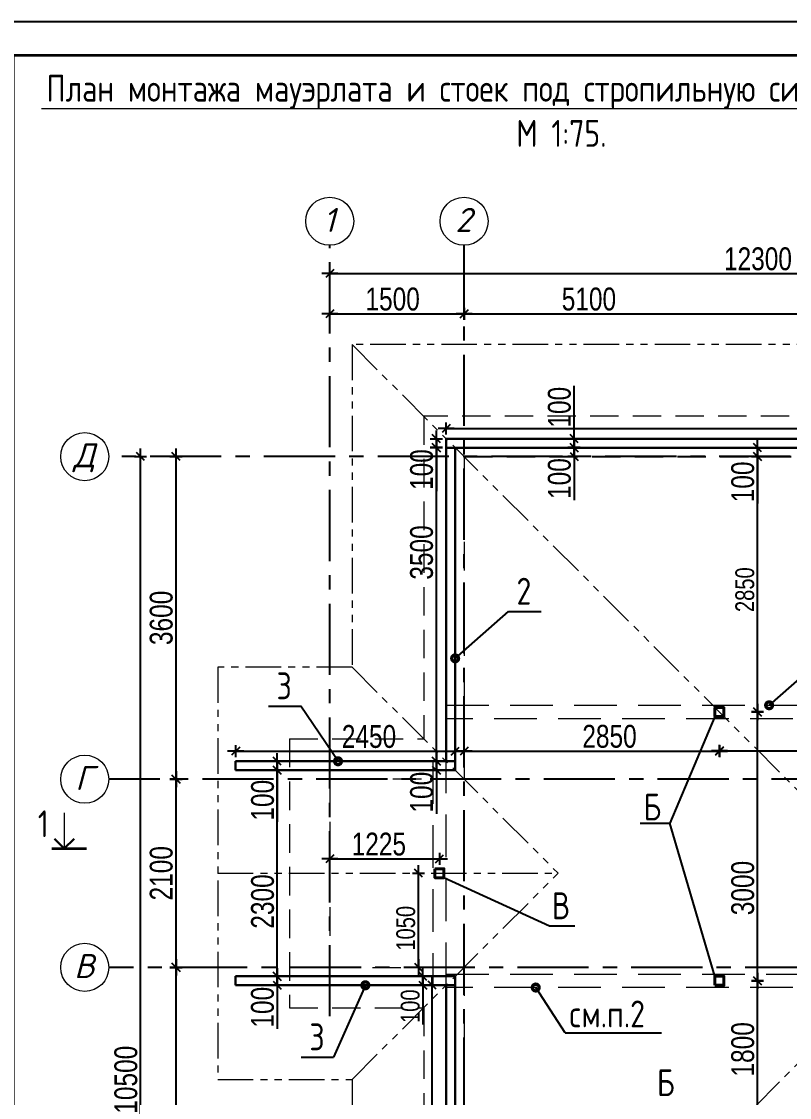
# Model space of a CAD drawing. Extents: x -12289450 to -10763036, y -7834513 to -6150123.
# Drawn here: x -11034430 to -11025857, y -7684269 to -7672261 of the extents above; entities that cross this region are included whole.
import ezdxf

# ---------------------------------------------------------------- set-up
doc = ezdxf.new("R2010")
doc.units = 0
doc.header["$LTSCALE"] = 25
doc.header["$PDMODE"] = 35
for name, pattern in [('CENTER', [50.8, 31.75, -6.35, 6.35, -6.35]), ('HIDDEN', [9.525, 6.35, -3.175]), ('HIDDEN2', [4.7625, 3.175, -1.5875]), ('PHANTOM2', [31.75, 15.875, -3.175, 3.175, -3.175, 3.175, -3.175])]:
    doc.linetypes.add(name, pattern=pattern)
doc.layers.get('DefPoints').update_dxf_attribs({"color": 10, "lineweight": 30})
for name, color, linetype in [('001-ПЕРЕГОРОДКИ', 5, 'Continuous'), ('005-РАЗМЕРЫ', 252, 'Continuous'), ('008-ШТРИХОВКА', 252, 'Continuous'), ('014-ОСИ', 251, 'CENTER'), ('Annotation - Text', 7, 'Continuous'), ('ArchiCAD', 7, 'Continuous'), ('EEE', 7, 'Continuous'), ('Крыши', 7, 'Continuous'), ('Новое', 51, 'Continuous'), ('Примечания', 7, 'Continuous')]:
    doc.layers.add(name, color=color, linetype=linetype)
doc.layers.add('СТЕНЫ', color=5, linetype='Continuous', lineweight=40)
doc.layers.add('тонкий', color=114, linetype='Continuous', lineweight=20)
doc.styles.add('gismo', font='isocpeui.ttf')
doc.styles.add('GOST 2.304', font='cs_gost2304.shx')
doc.styles.get("Standard").update_dxf_attribs({"font": 'arial.ttf'})
doc.styles.add('TXT0', font='txt', dxfattribs={"width": 0.8})
doc.dimstyles.new('Копия(5) РАЗМЕРЫ', dxfattribs={"dimscale": 30, "dimtxt": 7, "dimasz": 0.15, "dimexe": 0, "dimexo": 0, "dimgap": 1.2, "dimtad": 1, "dimdec": 0, "dimzin": 0, "dimdsep": 46, "dimtxsty": 'TXT0', "dimblk1": 'A8MITTA', "dimblk2": 'A8MITTA', "dimsah": 1, "dimcen": 2, "dimse1": 1, "dimse2": 1, "dimadec": 0, "dimazin": 0, "dimtp": 6, "dimtm": 6, "dimtfac": 1, "dimtdec": 0, "dimtofl": 0, "dimtmove": 0, "dimatfit": 3, "dimldrblk": 'A8MITTA', "dimfxl": 0, "dimtolj": 1, "dimtzin": 0, "dimarcsym": 0})
doc.dimstyles.new('РАЗМЕРЫ', dxfattribs={"dimscale": 30, "dimtxt": 8.5, "dimasz": 0.15, "dimexe": 0, "dimexo": 0, "dimgap": 1.2, "dimtad": 1, "dimdec": 0, "dimzin": 0, "dimdsep": 46, "dimtxsty": 'TXT0', "dimblk1": 'A8MITTA', "dimblk2": 'A8MITTA', "dimsah": 1, "dimcen": 2, "dimse1": 1, "dimse2": 1, "dimadec": 0, "dimazin": 0, "dimtp": 6, "dimtm": 6, "dimtfac": 1, "dimtdec": 0, "dimtofl": 0, "dimtmove": 0, "dimatfit": 3, "dimldrblk": 'A8MITTA', "dimfxl": 0, "dimtolj": 1, "dimtzin": 0, "dimarcsym": 0})

# ---------------------------------------------------------------- blocks, each defined once
blk = doc.blocks.new('A8MITTA', base_point=(3180, 3140))
for p, q in [((3170, 3130), (3190, 3150)), ((3180, 3155), (3180, 3125)), ((3160, 3140), (3200, 3140))]:
    blk.add_line(p, q)
blk = doc.blocks.new('*D688')
at = {"layer": '005-РАЗМЕРЫ', "color": 0, "lineweight": -2, "ltscale": 1.2, "transparency": 16777216}
blk.add_line((-11029485, -7675524), (-11024394, -7675524), dxfattribs=at)
at = {"layer": 'DefPoints', "color": 0, "ltscale": 1.2, "transparency": 16777216}
for p in [(-11024389, -7675524), (-11029489, -7675693), (-11024389, -7675693)]:
    blk.add_point(p, dxfattribs=at)
at = {"layer": '005-РАЗМЕРЫ', "color": 0, "lineweight": -2, "ltscale": 1.2, "transparency": 16777216, "xscale": 4.5, "yscale": 4.5, "zscale": 4.5, "rotation": 180}
blk.add_blockref('A8MITTA', (-11029489, -7675524), dxfattribs=at)
at = {"layer": '005-РАЗМЕРЫ', "color": 0, "lineweight": -2, "ltscale": 1.2, "transparency": 16777216, "xscale": 4.5, "yscale": 4.5, "zscale": 4.5}
blk.add_blockref('A8MITTA', (-11024389, -7675524), dxfattribs=at)
at = {"layer": '005-РАЗМЕРЫ', "color": 0, "ltscale": 1.2, "transparency": 16777216, "insert": (-11028096, -7675360), "char_height": 255, "attachment_point": 5, "style": 'TXT0'}
blk.add_mtext('\\A1;5100', dxfattribs=at)
blk = doc.blocks.new('*D689')
at = {"layer": '005-РАЗМЕРЫ', "color": 0, "lineweight": -2, "ltscale": 1.2, "transparency": 16777216}
blk.add_line((-11030985, -7675074), (-11018694, -7675074), dxfattribs=at)
at = {"layer": 'DefPoints', "color": 0, "ltscale": 1.2, "transparency": 16777216}
for p in [(-11018689, -7675074), (-11030989, -7676020), (-11018689, -7676238)]:
    blk.add_point(p, dxfattribs=at)
at = {"layer": '005-РАЗМЕРЫ', "color": 0, "lineweight": -2, "ltscale": 1.2, "transparency": 16777216, "xscale": 4.5, "yscale": 4.5, "zscale": 4.5, "rotation": 180}
blk.add_blockref('A8MITTA', (-11030989, -7675074), dxfattribs=at)
at = {"layer": '005-РАЗМЕРЫ', "color": 0, "lineweight": -2, "ltscale": 1.2, "transparency": 16777216, "xscale": 4.5, "yscale": 4.5, "zscale": 4.5}
blk.add_blockref('A8MITTA', (-11018689, -7675074), dxfattribs=at)
at = {"layer": '005-РАЗМЕРЫ', "color": 0, "ltscale": 1.2, "transparency": 16777216, "insert": (-11026209, -7674911), "char_height": 255, "attachment_point": 5, "style": 'TXT0'}
blk.add_mtext('\\A1;12300', dxfattribs=at)
blk = doc.blocks.new('*D690')
at = {"layer": '005-РАЗМЕРЫ', "color": 0, "lineweight": -2, "ltscale": 1.2, "transparency": 16777216}
blk.add_line((-11030985, -7675524), (-11029494, -7675524), dxfattribs=at)
at = {"layer": 'DefPoints', "color": 0, "ltscale": 1.2, "transparency": 16777216}
for p in [(-11029489, -7675524), (-11030989, -7675693), (-11029489, -7675693)]:
    blk.add_point(p, dxfattribs=at)
at = {"layer": '005-РАЗМЕРЫ', "color": 0, "lineweight": -2, "ltscale": 1.2, "transparency": 16777216, "xscale": 4.5, "yscale": 4.5, "zscale": 4.5, "rotation": 180}
blk.add_blockref('A8MITTA', (-11030989, -7675524), dxfattribs=at)
at = {"layer": '005-РАЗМЕРЫ', "color": 0, "lineweight": -2, "ltscale": 1.2, "transparency": 16777216, "xscale": 4.5, "yscale": 4.5, "zscale": 4.5}
blk.add_blockref('A8MITTA', (-11029489, -7675524), dxfattribs=at)
at = {"layer": '005-РАЗМЕРЫ', "color": 0, "ltscale": 1.2, "transparency": 16777216, "insert": (-11030287, -7675360), "char_height": 255, "attachment_point": 5, "style": 'TXT0'}
blk.add_mtext('\\A1;1500', dxfattribs=at)
blk = doc.blocks.new('*D693')
at = {"layer": '005-РАЗМЕРЫ', "color": 0, "lineweight": -2, "ltscale": 1.2, "transparency": 16777216}
blk.add_line((-11032705, -7687613), (-11032705, -7682822), dxfattribs=at)
at = {"layer": 'DefPoints', "color": 0, "ltscale": 1.2, "transparency": 16777216}
for p in [(-11032705, -7682817), (-11032638, -7682817), (-11032654, -7687617)]:
    blk.add_point(p, dxfattribs=at)
at = {"layer": '005-РАЗМЕРЫ', "color": 0, "lineweight": -2, "ltscale": 1.2, "transparency": 16777216, "xscale": 4.5, "yscale": 4.5, "zscale": 4.5}
for p, rotation in [((-11032705, -7682817), 90), ((-11032705, -7687617), 270)]:
    blk.add_blockref('A8MITTA', p, dxfattribs=dict(at, rotation=rotation))
at = {"layer": '005-РАЗМЕРЫ', "color": 0, "ltscale": 1.2, "transparency": 16777216, "insert": (-11032869, -7685528), "char_height": 255, "attachment_point": 5, "rotation": 90, "style": 'TXT0'}
blk.add_mtext('\\A1;4800', dxfattribs=at)
blk = doc.blocks.new('*D694')
at = {"layer": '005-РАЗМЕРЫ', "color": 0, "lineweight": -2, "ltscale": 1.2, "transparency": 16777216}
blk.add_line((-11033101, -7687613), (-11033101, -7677122), dxfattribs=at)
at = {"layer": 'DefPoints', "color": 0, "ltscale": 1.2, "transparency": 16777216}
for p in [(-11033101, -7677117), (-11032975, -7677117), (-11033027, -7687617)]:
    blk.add_point(p, dxfattribs=at)
at = {"layer": '005-РАЗМЕРЫ', "color": 0, "lineweight": -2, "ltscale": 1.2, "transparency": 16777216, "xscale": 4.5, "yscale": 4.5, "zscale": 4.5}
for p, rotation in [((-11033101, -7677117), 90), ((-11033101, -7687617), 270)]:
    blk.add_blockref('A8MITTA', p, dxfattribs=dict(at, rotation=rotation))
at = {"layer": '005-РАЗМЕРЫ', "color": 0, "ltscale": 1.2, "transparency": 16777216, "insert": (-11033264, -7684071), "char_height": 255, "attachment_point": 5, "rotation": 90, "style": 'TXT0'}
blk.add_mtext('\\A1;10500', dxfattribs=at)
blk = doc.blocks.new('*D695')
at = {"layer": '005-РАЗМЕРЫ', "color": 0, "lineweight": -2, "ltscale": 1.2, "transparency": 16777216}
blk.add_line((-11032705, -7682813), (-11032705, -7680722), dxfattribs=at)
at = {"layer": 'DefPoints', "color": 0, "ltscale": 1.2, "transparency": 16777216}
for p in [(-11032705, -7680717), (-11032554, -7680717), (-11032892, -7682817)]:
    blk.add_point(p, dxfattribs=at)
at = {"layer": '005-РАЗМЕРЫ', "color": 0, "lineweight": -2, "ltscale": 1.2, "transparency": 16777216, "xscale": 4.5, "yscale": 4.5, "zscale": 4.5}
for p, rotation in [((-11032705, -7680717), 90), ((-11032705, -7682817), 270)]:
    blk.add_blockref('A8MITTA', p, dxfattribs=dict(at, rotation=rotation))
at = {"layer": '005-РАЗМЕРЫ', "color": 0, "ltscale": 1.2, "transparency": 16777216, "insert": (-11032869, -7681767), "char_height": 255, "attachment_point": 5, "rotation": 90, "style": 'TXT0'}
blk.add_mtext('\\A1;2100', dxfattribs=at)
blk = doc.blocks.new('*D696')
at = {"layer": '005-РАЗМЕРЫ', "color": 0, "lineweight": -2, "ltscale": 1.2, "transparency": 16777216}
blk.add_line((-11032705, -7680713), (-11032705, -7677122), dxfattribs=at)
at = {"layer": 'DefPoints', "color": 0, "ltscale": 1.2, "transparency": 16777216}
for p in [(-11032705, -7677117), (-11032505, -7677117), (-11032554, -7680717)]:
    blk.add_point(p, dxfattribs=at)
at = {"layer": '005-РАЗМЕРЫ', "color": 0, "lineweight": -2, "ltscale": 1.2, "transparency": 16777216, "xscale": 4.5, "yscale": 4.5, "zscale": 4.5}
for p, rotation in [((-11032705, -7677117), 90), ((-11032705, -7680717), 270)]:
    blk.add_blockref('A8MITTA', p, dxfattribs=dict(at, rotation=rotation))
at = {"layer": '005-РАЗМЕРЫ', "color": 0, "ltscale": 1.2, "transparency": 16777216, "insert": (-11032869, -7678917), "char_height": 255, "attachment_point": 5, "rotation": 90, "style": 'TXT0'}
blk.add_mtext('\\A1;3600', dxfattribs=at)
blk = doc.blocks.new('*D731')
at = {"layer": '005-РАЗМЕРЫ', "color": 0, "lineweight": -2, "ltscale": 1.2, "transparency": 16777216}
blk.add_line((-11026214, -7679963), (-11026214, -7677122), dxfattribs=at)
at = {"layer": 'DefPoints', "color": 0, "ltscale": 1.2, "transparency": 16777216}
for p in [(-11026214, -7677117), (-11026092, -7677117), (-11026092, -7679967)]:
    blk.add_point(p, dxfattribs=at)
at = {"layer": '005-РАЗМЕРЫ', "color": 0, "lineweight": -2, "ltscale": 1.2, "transparency": 16777216, "xscale": 4.5, "yscale": 4.5, "zscale": 4.5}
for p, rotation in [((-11026214, -7677117), 90), ((-11026214, -7679967), 270)]:
    blk.add_blockref('A8MITTA', p, dxfattribs=dict(at, rotation=rotation))
at = {"layer": '005-РАЗМЕРЫ', "color": 0, "ltscale": 1.2, "transparency": 16777216, "insert": (-11026355, -7678602), "char_height": 210, "attachment_point": 5, "rotation": 90, "style": 'TXT0'}
blk.add_mtext('\\A1;2850', dxfattribs=at)
blk = doc.blocks.new('*D732')
at = {"layer": '005-РАЗМЕРЫ', "color": 0, "lineweight": -2, "ltscale": 1.2, "transparency": 16777216}
blk.add_line((-11029999, -7682813), (-11029999, -7681772), dxfattribs=at)
at = {"layer": 'DefPoints', "color": 0, "ltscale": 1.2, "transparency": 16777216}
for p in [(-11029999, -7681767), (-11029688, -7681767), (-11029488, -7682817)]:
    blk.add_point(p, dxfattribs=at)
at = {"layer": '005-РАЗМЕРЫ', "color": 0, "lineweight": -2, "ltscale": 1.2, "transparency": 16777216, "xscale": 4.5, "yscale": 4.5, "zscale": 4.5}
for p, rotation in [((-11029999, -7681767), 90), ((-11029999, -7682817), 270)]:
    blk.add_blockref('A8MITTA', p, dxfattribs=dict(at, rotation=rotation))
at = {"layer": '005-РАЗМЕРЫ', "color": 0, "ltscale": 1.2, "transparency": 16777216, "insert": (-11030140, -7682381), "char_height": 210, "attachment_point": 5, "rotation": 90, "style": 'TXT0'}
blk.add_mtext('\\A1;1050', dxfattribs=at)
blk = doc.blocks.new('*D749')
at = {"layer": '005-РАЗМЕРЫ', "color": 0, "lineweight": -2, "ltscale": 1.2, "transparency": 16777216}
blk.add_line((-11030985, -7681607), (-11029769, -7681607), dxfattribs=at)
at = {"layer": 'DefPoints', "color": 0, "ltscale": 1.2, "transparency": 16777216}
for p in [(-11029764, -7681607), (-11030989, -7682003), (-11029764, -7681990)]:
    blk.add_point(p, dxfattribs=at)
at = {"layer": '005-РАЗМЕРЫ', "color": 0, "lineweight": -2, "ltscale": 1.2, "transparency": 16777216, "xscale": 4.5, "yscale": 4.5, "zscale": 4.5, "rotation": 180}
blk.add_blockref('A8MITTA', (-11030989, -7681607), dxfattribs=at)
at = {"layer": '005-РАЗМЕРЫ', "color": 0, "lineweight": -2, "ltscale": 1.2, "transparency": 16777216, "xscale": 4.5, "yscale": 4.5, "zscale": 4.5}
blk.add_blockref('A8MITTA', (-11029764, -7681607), dxfattribs=at)
at = {"layer": '005-РАЗМЕРЫ', "color": 0, "ltscale": 1.2, "transparency": 16777216, "insert": (-11030441, -7681443), "char_height": 255, "attachment_point": 5, "style": 'TXT0'}
blk.add_mtext('\\A1;1225', dxfattribs=at)
blk = doc.blocks.new('*D751')
at = {"layer": '005-РАЗМЕРЫ', "color": 0, "lineweight": -2, "ltscale": 1.2, "transparency": 16777216}
blk.add_line((-11029485, -7680404), (-11026644, -7680404), dxfattribs=at)
at = {"layer": 'DefPoints', "color": 0, "ltscale": 1.2, "transparency": 16777216}
for p in [(-11026639, -7680404), (-11029489, -7680497), (-11026639, -7680522)]:
    blk.add_point(p, dxfattribs=at)
at = {"layer": '005-РАЗМЕРЫ', "color": 0, "lineweight": -2, "ltscale": 1.2, "transparency": 16777216, "xscale": 4.5, "yscale": 4.5, "zscale": 4.5, "rotation": 180}
blk.add_blockref('A8MITTA', (-11029489, -7680404), dxfattribs=at)
at = {"layer": '005-РАЗМЕРЫ', "color": 0, "lineweight": -2, "ltscale": 1.2, "transparency": 16777216, "xscale": 4.5, "yscale": 4.5, "zscale": 4.5}
blk.add_blockref('A8MITTA', (-11026639, -7680404), dxfattribs=at)
at = {"layer": '005-РАЗМЕРЫ', "color": 0, "ltscale": 1.2, "transparency": 16777216, "insert": (-11027866, -7680240), "char_height": 255, "attachment_point": 5, "style": 'TXT0'}
blk.add_mtext('\\A1;2850', dxfattribs=at)
blk = doc.blocks.new('*D753')
at = {"layer": '005-РАЗМЕРЫ', "color": 0, "lineweight": -2, "ltscale": 1.2, "transparency": 16777216}
for p, q in [((-11028262, -7677022), (-11028262, -7677113)), ((-11028262, -7677117), (-11028262, -7677602))]:
    blk.add_line(p, q, dxfattribs=at)
at = {"layer": 'DefPoints', "color": 0, "ltscale": 1.2, "transparency": 16777216}
for p in [(-11028401, -7677017), (-11028401, -7677117), (-11028262, -7677117)]:
    blk.add_point(p, dxfattribs=at)
at = {"layer": '005-РАЗМЕРЫ', "color": 0, "lineweight": -2, "ltscale": 1.2, "transparency": 16777216, "xscale": 4.5, "yscale": 4.5, "zscale": 4.5}
for p, rotation in [((-11028262, -7677017), 90), ((-11028262, -7677117), 270)]:
    blk.add_blockref('A8MITTA', p, dxfattribs=dict(at, rotation=rotation))
at = {"layer": '005-РАЗМЕРЫ', "color": 0, "ltscale": 1.2, "transparency": 16777216, "insert": (-11028425, -7677362), "char_height": 255, "attachment_point": 5, "rotation": 90, "style": 'TXT0'}
blk.add_mtext('\\A1;100', dxfattribs=at)
blk = doc.blocks.new('*D754')
at = {"layer": '005-РАЗМЕРЫ', "color": 0, "lineweight": -2, "ltscale": 1.2, "transparency": 16777216}
for p, q in [((-11028262, -7676917), (-11028262, -7676326)), ((-11028262, -7677013), (-11028262, -7676922))]:
    blk.add_line(p, q, dxfattribs=at)
at = {"layer": 'DefPoints', "color": 0, "ltscale": 1.2, "transparency": 16777216}
for p in [(-11028401, -7676917), (-11028262, -7676917), (-11028401, -7677017)]:
    blk.add_point(p, dxfattribs=at)
at = {"layer": '005-РАЗМЕРЫ', "color": 0, "lineweight": -2, "ltscale": 1.2, "transparency": 16777216, "xscale": 4.5, "yscale": 4.5, "zscale": 4.5}
for p, rotation in [((-11028262, -7676917), 90), ((-11028262, -7677017), 270)]:
    blk.add_blockref('A8MITTA', p, dxfattribs=dict(at, rotation=rotation))
at = {"layer": '005-РАЗМЕРЫ', "color": 0, "ltscale": 1.2, "transparency": 16777216, "insert": (-11028425, -7676566), "char_height": 255, "attachment_point": 5, "rotation": 90, "style": 'TXT0'}
blk.add_mtext('\\A1;100', dxfattribs=at)
blk = doc.blocks.new('*D755')
at = {"layer": '005-РАЗМЕРЫ', "color": 0, "lineweight": -2, "ltscale": 1.2, "transparency": 16777216}
blk.add_line((-11029685, -7676804), (-11018494, -7676804), dxfattribs=at)
at = {"layer": 'DefPoints', "color": 0, "ltscale": 1.2, "transparency": 16777216}
for p in [(-11018489, -7676804), (-11029689, -7677218), (-11018489, -7677218)]:
    blk.add_point(p, dxfattribs=at)
at = {"layer": '005-РАЗМЕРЫ', "color": 0, "lineweight": -2, "ltscale": 1.2, "transparency": 16777216, "xscale": 4.5, "yscale": 4.5, "zscale": 4.5, "rotation": 180}
blk.add_blockref('A8MITTA', (-11029689, -7676804), dxfattribs=at)
at = {"layer": '005-РАЗМЕРЫ', "color": 0, "lineweight": -2, "ltscale": 1.2, "transparency": 16777216, "xscale": 4.5, "yscale": 4.5, "zscale": 4.5}
blk.add_blockref('A8MITTA', (-11018489, -7676804), dxfattribs=at)
at = {"layer": '005-РАЗМЕРЫ', "color": 0, "ltscale": 1.2, "transparency": 16777216, "insert": (-11025421, -7676663), "char_height": 210, "attachment_point": 5, "style": 'TXT0'}
blk.add_mtext('\\A1;11200', dxfattribs=at)
blk = doc.blocks.new('*D756')
at = {"layer": '005-РАЗМЕРЫ', "color": 0, "lineweight": -2, "ltscale": 1.2, "transparency": 16777216}
blk.add_line((-11029799, -7680513), (-11029799, -7677022), dxfattribs=at)
at = {"layer": 'DefPoints', "color": 0, "ltscale": 1.2, "transparency": 16777216}
for p in [(-11029799, -7677017), (-11029689, -7677017), (-11029689, -7680517)]:
    blk.add_point(p, dxfattribs=at)
at = {"layer": '005-РАЗМЕРЫ', "color": 0, "lineweight": -2, "ltscale": 1.2, "transparency": 16777216, "xscale": 4.5, "yscale": 4.5, "zscale": 4.5}
for p, rotation in [((-11029799, -7677017), 90), ((-11029799, -7680517), 270)]:
    blk.add_blockref('A8MITTA', p, dxfattribs=dict(at, rotation=rotation))
at = {"layer": '005-РАЗМЕРЫ', "color": 0, "ltscale": 1.2, "transparency": 16777216, "insert": (-11029963, -7678187), "char_height": 255, "attachment_point": 5, "rotation": 90, "style": 'TXT0'}
blk.add_mtext('\\A1;3500', dxfattribs=at)
blk = doc.blocks.new('*D757')
at = {"layer": '005-РАЗМЕРЫ', "color": 0, "lineweight": -2, "ltscale": 1.2, "transparency": 16777216}
blk.add_line((-11032035, -7680405), (-11029594, -7680405), dxfattribs=at)
at = {"layer": 'DefPoints', "color": 0, "ltscale": 1.2, "transparency": 16777216}
for p in [(-11029589, -7680405), (-11032039, -7680518), (-11029589, -7680518)]:
    blk.add_point(p, dxfattribs=at)
at = {"layer": '005-РАЗМЕРЫ', "color": 0, "lineweight": -2, "ltscale": 1.2, "transparency": 16777216, "xscale": 4.5, "yscale": 4.5, "zscale": 4.5, "rotation": 180}
blk.add_blockref('A8MITTA', (-11032039, -7680405), dxfattribs=at)
at = {"layer": '005-РАЗМЕРЫ', "color": 0, "lineweight": -2, "ltscale": 1.2, "transparency": 16777216, "xscale": 4.5, "yscale": 4.5, "zscale": 4.5}
blk.add_blockref('A8MITTA', (-11029589, -7680405), dxfattribs=at)
at = {"layer": '005-РАЗМЕРЫ', "color": 0, "ltscale": 1.2, "transparency": 16777216, "insert": (-11030551, -7680242), "char_height": 255, "attachment_point": 5, "style": 'TXT0'}
blk.add_mtext('\\A1;2450', dxfattribs=at)
blk = doc.blocks.new('*D758')
at = {"layer": '005-РАЗМЕРЫ', "color": 0, "lineweight": -2, "ltscale": 1.2, "transparency": 16777216}
blk.add_line((-11031575, -7682913), (-11031575, -7680622), dxfattribs=at)
at = {"layer": 'DefPoints', "color": 0, "ltscale": 1.2, "transparency": 16777216}
for p in [(-11031575, -7680617), (-11031516, -7680617), (-11031516, -7682917)]:
    blk.add_point(p, dxfattribs=at)
at = {"layer": '005-РАЗМЕРЫ', "color": 0, "lineweight": -2, "ltscale": 1.2, "transparency": 16777216, "xscale": 4.5, "yscale": 4.5, "zscale": 4.5}
for p, rotation in [((-11031575, -7680617), 90), ((-11031575, -7682917), 270)]:
    blk.add_blockref('A8MITTA', p, dxfattribs=dict(at, rotation=rotation))
at = {"layer": '005-РАЗМЕРЫ', "color": 0, "ltscale": 1.2, "transparency": 16777216, "insert": (-11031738, -7682082), "char_height": 255, "attachment_point": 5, "rotation": 90, "style": 'TXT0'}
blk.add_mtext('\\A1;2300', dxfattribs=at)
blk = doc.blocks.new('*D759')
at = {"layer": '005-РАЗМЕРЫ', "color": 0, "lineweight": -2, "ltscale": 1.2, "transparency": 16777216}
for p, q in [((-11031575, -7680522), (-11031575, -7680613)), ((-11031575, -7680617), (-11031575, -7681192))]:
    blk.add_line(p, q, dxfattribs=at)
at = {"layer": 'DefPoints', "color": 0, "ltscale": 1.2, "transparency": 16777216}
for p in [(-11031575, -7680517), (-11031516, -7680517), (-11031516, -7680617)]:
    blk.add_point(p, dxfattribs=at)
at = {"layer": '005-РАЗМЕРЫ', "color": 0, "lineweight": -2, "ltscale": 1.2, "transparency": 16777216, "xscale": 4.5, "yscale": 4.5, "zscale": 4.5}
for p, rotation in [((-11031575, -7680517), 90), ((-11031575, -7680617), 270)]:
    blk.add_blockref('A8MITTA', p, dxfattribs=dict(at, rotation=rotation))
at = {"layer": '005-РАЗМЕРЫ', "color": 0, "ltscale": 1.2, "transparency": 16777216, "insert": (-11031738, -7680952), "char_height": 255, "attachment_point": 5, "rotation": 90, "style": 'TXT0'}
blk.add_mtext('\\A1;100', dxfattribs=at)
blk = doc.blocks.new('*D760')
at = {"layer": '005-РАЗМЕРЫ', "color": 0, "lineweight": -2, "ltscale": 1.2, "transparency": 16777216}
for p, q in [((-11031576, -7682922), (-11031576, -7683013)), ((-11031576, -7683017), (-11031576, -7683502))]:
    blk.add_line(p, q, dxfattribs=at)
at = {"layer": 'DefPoints', "color": 0, "ltscale": 1.2, "transparency": 16777216}
for p in [(-11031516, -7682917), (-11031576, -7683017), (-11031516, -7683017)]:
    blk.add_point(p, dxfattribs=at)
at = {"layer": '005-РАЗМЕРЫ', "color": 0, "lineweight": -2, "ltscale": 1.2, "transparency": 16777216, "xscale": 4.5, "yscale": 4.5, "zscale": 4.5}
for p, rotation in [((-11031576, -7682917), 90), ((-11031576, -7683017), 270)]:
    blk.add_blockref('A8MITTA', p, dxfattribs=dict(at, rotation=rotation))
at = {"layer": '005-РАЗМЕРЫ', "color": 0, "ltscale": 1.2, "transparency": 16777216, "insert": (-11031739, -7683262), "char_height": 255, "attachment_point": 5, "rotation": 90, "style": 'TXT0'}
blk.add_mtext('\\A1;100', dxfattribs=at)
blk = doc.blocks.new('*D761')
at = {"layer": '005-РАЗМЕРЫ', "color": 0, "lineweight": -2, "ltscale": 1.2, "transparency": 16777216}
blk.add_line((-11029847, -7687713), (-11029847, -7683022), dxfattribs=at)
at = {"layer": 'DefPoints', "color": 0, "ltscale": 1.2, "transparency": 16777216}
for p in [(-11029847, -7683017), (-11029689, -7683017), (-11029689, -7687717)]:
    blk.add_point(p, dxfattribs=at)
at = {"layer": '005-РАЗМЕРЫ', "color": 0, "lineweight": -2, "ltscale": 1.2, "transparency": 16777216, "xscale": 4.5, "yscale": 4.5, "zscale": 4.5}
for p, rotation in [((-11029847, -7683017), 90), ((-11029847, -7687717), 270)]:
    blk.add_blockref('A8MITTA', p, dxfattribs=dict(at, rotation=rotation))
at = {"layer": '005-РАЗМЕРЫ', "color": 0, "ltscale": 1.2, "transparency": 16777216, "insert": (-11030011, -7686044), "char_height": 255, "attachment_point": 5, "rotation": 90, "style": 'TXT0'}
blk.add_mtext('\\A1;4700', dxfattribs=at)
blk = doc.blocks.new('*D763')
at = {"layer": '005-РАЗМЕРЫ', "color": 0, "lineweight": -2, "ltscale": 1.2, "transparency": 16777216}
for p, q in [((-11029949, -7682922), (-11029949, -7683013)), ((-11029949, -7683017), (-11029949, -7683455))]:
    blk.add_line(p, q, dxfattribs=at)
at = {"layer": 'DefPoints', "color": 0, "ltscale": 1.2, "transparency": 16777216}
for p in [(-11029949, -7682917), (-11029881, -7682917), (-11029780, -7683017)]:
    blk.add_point(p, dxfattribs=at)
at = {"layer": '005-РАЗМЕРЫ', "color": 0, "lineweight": -2, "ltscale": 1.2, "transparency": 16777216, "xscale": 4.5, "yscale": 4.5, "zscale": 4.5}
for p, rotation in [((-11029949, -7682917), 90), ((-11029949, -7683017), 270)]:
    blk.add_blockref('A8MITTA', p, dxfattribs=dict(at, rotation=rotation))
at = {"layer": '005-РАЗМЕРЫ', "color": 0, "ltscale": 1.2, "transparency": 16777216, "insert": (-11030090, -7683251), "char_height": 210, "attachment_point": 5, "rotation": 90, "style": 'TXT0'}
blk.add_mtext('\\A1;100', dxfattribs=at)
blk = doc.blocks.new('*D764')
at = {"layer": '005-РАЗМЕРЫ', "color": 0, "lineweight": -2, "ltscale": 1.2, "transparency": 16777216}
for p, q in [((-11029799, -7680522), (-11029799, -7680613)), ((-11029799, -7680617), (-11029799, -7681102))]:
    blk.add_line(p, q, dxfattribs=at)
at = {"layer": 'DefPoints', "color": 0, "ltscale": 1.2, "transparency": 16777216}
for p in [(-11029799, -7680517), (-11029732, -7680517), (-11029732, -7680617)]:
    blk.add_point(p, dxfattribs=at)
at = {"layer": '005-РАЗМЕРЫ', "color": 0, "lineweight": -2, "ltscale": 1.2, "transparency": 16777216, "xscale": 4.5, "yscale": 4.5, "zscale": 4.5}
for p, rotation in [((-11029799, -7680517), 90), ((-11029799, -7680617), 270)]:
    blk.add_blockref('A8MITTA', p, dxfattribs=dict(at, rotation=rotation))
at = {"layer": '005-РАЗМЕРЫ', "color": 0, "ltscale": 1.2, "transparency": 16777216, "insert": (-11029963, -7680862), "char_height": 255, "attachment_point": 5, "rotation": 90, "style": 'TXT0'}
blk.add_mtext('\\A1;100', dxfattribs=at)
blk = doc.blocks.new('*D781')
at = {"layer": '005-РАЗМЕРЫ', "color": 0, "lineweight": -2, "ltscale": 1.2, "transparency": 16777216}
for p, q in [((-11026214, -7677022), (-11026214, -7677113)), ((-11026214, -7677117), (-11026214, -7677639))]:
    blk.add_line(p, q, dxfattribs=at)
at = {"layer": 'DefPoints', "color": 0, "ltscale": 1.2, "transparency": 16777216}
for p in [(-11026323, -7677017), (-11026323, -7677117), (-11026214, -7677117)]:
    blk.add_point(p, dxfattribs=at)
at = {"layer": '005-РАЗМЕРЫ', "color": 0, "lineweight": -2, "ltscale": 1.2, "transparency": 16777216, "xscale": 4.5, "yscale": 4.5, "zscale": 4.5}
for p, rotation in [((-11026214, -7677017), 90), ((-11026214, -7677117), 270)]:
    blk.add_blockref('A8MITTA', p, dxfattribs=dict(at, rotation=rotation))
at = {"layer": '005-РАЗМЕРЫ', "color": 0, "ltscale": 1.2, "transparency": 16777216, "insert": (-11026378, -7677399), "char_height": 255, "attachment_point": 5, "rotation": 90, "style": 'TXT0'}
blk.add_mtext('\\A1;100', dxfattribs=at)
blk = doc.blocks.new('*D782')
at = {"layer": '005-РАЗМЕРЫ', "color": 0, "lineweight": -2, "ltscale": 1.2, "transparency": 16777216}
for p, q in [((-11029799, -7676922), (-11029799, -7677013)), ((-11029799, -7677017), (-11029799, -7677502))]:
    blk.add_line(p, q, dxfattribs=at)
at = {"layer": 'DefPoints', "color": 0, "ltscale": 1.2, "transparency": 16777216}
for p in [(-11029732, -7676917), (-11029799, -7677017), (-11029732, -7677017)]:
    blk.add_point(p, dxfattribs=at)
at = {"layer": '005-РАЗМЕРЫ', "color": 0, "lineweight": -2, "ltscale": 1.2, "transparency": 16777216, "xscale": 4.5, "yscale": 4.5, "zscale": 4.5}
for p, rotation in [((-11029799, -7676917), 90), ((-11029799, -7677017), 270)]:
    blk.add_blockref('A8MITTA', p, dxfattribs=dict(at, rotation=rotation))
at = {"layer": '005-РАЗМЕРЫ', "color": 0, "ltscale": 1.2, "transparency": 16777216, "insert": (-11029963, -7677262), "char_height": 255, "attachment_point": 5, "rotation": 90, "style": 'TXT0'}
blk.add_mtext('\\A1;100', dxfattribs=at)
blk = doc.blocks.new('*D785')
at = {"layer": '005-РАЗМЕРЫ', "color": 0, "lineweight": -2, "ltscale": 1.2, "transparency": 16777216}
blk.add_line((-11026214, -7682963), (-11026214, -7679972), dxfattribs=at)
at = {"layer": 'DefPoints', "color": 0, "ltscale": 1.2, "transparency": 16777216}
for p in [(-11026374, -7679967), (-11026214, -7679967), (-11026589, -7682967)]:
    blk.add_point(p, dxfattribs=at)
at = {"layer": '005-РАЗМЕРЫ', "color": 0, "lineweight": -2, "ltscale": 1.2, "transparency": 16777216, "xscale": 4.5, "yscale": 4.5, "zscale": 4.5}
for p, rotation in [((-11026214, -7679967), 90), ((-11026214, -7682967), 270)]:
    blk.add_blockref('A8MITTA', p, dxfattribs=dict(at, rotation=rotation))
at = {"layer": '005-РАЗМЕРЫ', "color": 0, "ltscale": 1.2, "transparency": 16777216, "insert": (-11026378, -7681932), "char_height": 255, "attachment_point": 5, "rotation": 90, "style": 'TXT0'}
blk.add_mtext('\\A1;3000', dxfattribs=at)
blk = doc.blocks.new('*D787')
at = {"layer": '005-РАЗМЕРЫ', "color": 0, "lineweight": -2, "ltscale": 1.2, "transparency": 16777216}
blk.add_line((-11026635, -7680401), (-11023044, -7680401), dxfattribs=at)
at = {"layer": 'DefPoints', "color": 0, "ltscale": 1.2, "transparency": 16777216}
for p in [(-11026639, -7680017), (-11023039, -7680017), (-11023039, -7680401)]:
    blk.add_point(p, dxfattribs=at)
at = {"layer": '005-РАЗМЕРЫ', "color": 0, "lineweight": -2, "ltscale": 1.2, "transparency": 16777216, "xscale": 4.5, "yscale": 4.5, "zscale": 4.5, "rotation": 180}
blk.add_blockref('A8MITTA', (-11026639, -7680401), dxfattribs=at)
at = {"layer": '005-РАЗМЕРЫ', "color": 0, "lineweight": -2, "ltscale": 1.2, "transparency": 16777216, "xscale": 4.5, "yscale": 4.5, "zscale": 4.5}
blk.add_blockref('A8MITTA', (-11023039, -7680401), dxfattribs=at)
at = {"layer": '005-РАЗМЕРЫ', "color": 0, "ltscale": 1.2, "transparency": 16777216, "insert": (-11025278, -7680237), "char_height": 255, "attachment_point": 5, "style": 'TXT0'}
blk.add_mtext('\\A1;3600', dxfattribs=at)
blk = doc.blocks.new('*D789')
at = {"layer": '005-РАЗМЕРЫ', "color": 0, "lineweight": -2, "ltscale": 1.2, "transparency": 16777216}
blk.add_line((-11026214, -7684763), (-11026214, -7682972), dxfattribs=at)
at = {"layer": 'DefPoints', "color": 0, "ltscale": 1.2, "transparency": 16777216}
for p in [(-11026282, -7682967), (-11026214, -7682967), (-11026589, -7684767)]:
    blk.add_point(p, dxfattribs=at)
at = {"layer": '005-РАЗМЕРЫ', "color": 0, "lineweight": -2, "ltscale": 1.2, "transparency": 16777216, "xscale": 4.5, "yscale": 4.5, "zscale": 4.5}
for p, rotation in [((-11026214, -7682967), 90), ((-11026214, -7684767), 270)]:
    blk.add_blockref('A8MITTA', p, dxfattribs=dict(at, rotation=rotation))
at = {"layer": '005-РАЗМЕРЫ', "color": 0, "ltscale": 1.2, "transparency": 16777216, "insert": (-11026378, -7683732), "char_height": 255, "attachment_point": 5, "rotation": 90, "style": 'TXT0'}
blk.add_mtext('\\A1;1800', dxfattribs=at)

msp = doc.modelspace()

# ---------------------------------------------------------------- linework, layer by layer
at = {"layer": '001-ПЕРЕГОРОДКИ', "color": 5, "linetype": 'HIDDEN2', "lineweight": 13, "ltscale": 4}
for p, q in [((-11018239.3, -7676667.2), (-11029939.3, -7676667.2)), ((-11029939.3, -7676667.2), (-11029939.3, -7680267.2)), ((-11031439.3, -7680267.2), (-11031439.3, -7683267.2)), ((-11031439.3, -7680267.2), (-11029939.3, -7680267.2)), ((-11029489.3, -7680717.2), (-11030989.3, -7680717.2)), ((-11030989.3, -7680717.2), (-11030989.3, -7682817.2)), ((-11030989.3, -7682817.2), (-11029489.3, -7682817.2)), ((-11029489.3, -7682817.2), (-11029489.3, -7687617.2)), ((-11031439.3, -7683267.2), (-11029939.3, -7683267.2)), ((-11029939.3, -7683267.2), (-11029939.3, -7688067.2))]:
    msp.add_line(p, q, dxfattribs=at)
at = {"layer": '001-ПЕРЕГОРОДКИ', "color": 5, "linetype": 'HIDDEN2', "lineweight": 25, "ltscale": 4}
msp.add_lwpolyline([(-11029489.3, -7677117.2), (-11024579.3, -7677117.2)], dxfattribs=at)
at = {"layer": '001-ПЕРЕГОРОДКИ', "color": 5, "linetype": 'HIDDEN2', "lineweight": 13, "ltscale": 4}
msp.add_lwpolyline([(-11029489.3, -7677117.2), (-11029489.3, -7680717.2)], dxfattribs=at)
at = {"layer": '001-ПЕРЕГОРОДКИ', "lineweight": 18, "ltscale": 100}
msp.add_lwpolyline([(-11033952.2, -7681092.8), (-11033952.2, -7681492.2)], dxfattribs=at)
at = {"layer": '001-ПЕРЕГОРОДКИ', "lineweight": 35, "ltscale": 100}
msp.add_lwpolyline([(-11034089.6, -7681492.2), (-11033703.1, -7681492.2)], dxfattribs=at)
at = {"layer": '008-ШТРИХОВКА', "linetype": 'HIDDEN', "lineweight": 0, "ltscale": 3}
for points in [[(-11029689.3, -7679892.2), (-11024389.3, -7679892.2), (-11024389.3, -7680042.2), (-11029689.3, -7680042.2)], [(-11029839.3, -7683017.2), (-11029689.3, -7683017.2), (-11029689.3, -7680517.2), (-11029839.3, -7680517.2)], [(-11029689.3, -7682892.2), (-11024389.3, -7682892.2), (-11024389.3, -7683042.2), (-11029689.3, -7683042.2)]]:
    msp.add_lwpolyline(points, close=True, dxfattribs=at)
at = {"layer": '014-ОСИ'}
for points in [[(-11030989.3, -7683362.2), (-11030989.3, -7674758.6)], [(-11029489.3, -7688205.3), (-11029489.3, -7674758.6)], [(-11024579.3, -7677117.2), (-11033455.5, -7677117.2)], [(-11023995.7, -7680717.2), (-11033455.5, -7680717.2)], [(-11017939.3, -7682817.2), (-11033455.5, -7682817.2)]]:
    msp.add_lwpolyline(points, dxfattribs=at)
at = {"layer": 'Annotation - Text', "color": 0, "lineweight": 20}
for centre in [(-11030989.3, -7674490.2), (-11029489.3, -7674490.2), (-11033723.8, -7677117.2), (-11033723.8, -7680717.2), (-11033723.8, -7682817.2)]:
    msp.add_circle(centre, 268.3, dxfattribs=at)
at = {"layer": 'ArchiCAD', "color": 7, "linetype": 'Continuous', "lineweight": 35}
msp.add_lwpolyline([(-11034519.4, -7672636.3), (-11004894.6, -7672636.3), (-11004894.6, -7694161.2), (-11034519.4, -7694161.2)], close=True, dxfattribs=at)
msp.add_lwpolyline([(-11034519.4, -7672636.3), (-11004894.6, -7672636.3), (-11004894.6, -7694161.2), (-11034519.4, -7694161.2)], close=True, dxfattribs=at)
at = {"layer": 'EEE', "lineweight": 15}
msp.add_line((-11034208.2, -7673231.7), (-11022093.3, -7673231.7), dxfattribs=at)
at = {"layer": 'Крыши', "color": 12, "linetype": 'PHANTOM2', "lineweight": 0}
for p, q in [((-11017439.3, -7675867.2), (-11030739.3, -7675867.2)), ((-11030739.3, -7675867.2), (-11030739.3, -7679467.2)), ((-11032239.3, -7679467.2), (-11032239.3, -7684067.2)), ((-11030739.3, -7679467.2), (-11032239.3, -7679467.2)), ((-11032239.3, -7684067.2), (-11030739.3, -7684067.2)), ((-11030739.3, -7684067.2), (-11030739.3, -7688867.2))]:
    msp.add_line(p, q, dxfattribs=at)
for points in [[(-11030739.3, -7675867.2), (-11024839.3, -7681767.2)], [(-11030739.3, -7679467.2), (-11028439.3, -7681767.2)], [(-11032239.3, -7681767.2), (-11028439.3, -7681767.2)], [(-11030739.3, -7684067.2), (-11028439.3, -7681767.2)], [(-11030739.3, -7688867.2), (-11024839.3, -7682967.2)]]:
    msp.add_lwpolyline(points, dxfattribs=at)
at = {"layer": 'Новое', "color": 7, "linetype": 'Continuous'}
msp.add_lwpolyline([(-11036019.4, -7672261.3), (-11004519.6, -7672261.3), (-11004519.6, -7694536.2), (-11036019.4, -7694536.2)], close=True, dxfattribs=at)
msp.add_lwpolyline([(-11036019.4, -7672261.3), (-11004519.6, -7672261.3), (-11004519.6, -7694536.2), (-11036019.4, -7694536.2)], close=True, dxfattribs=at)
at = {"layer": 'Примечания', "ltscale": 3}
for p, q in [((-11029589.3, -7679368.5), (-11028995.5, -7678844.4)), ((-11028995.5, -7678844.4), (-11028629, -7678844.4)), ((-11025593.9, -7679459.2), (-11026084.3, -7679892.2)), ((-11031673.9, -7679900.7), (-11031313.5, -7679900.7)), ((-11030896.6, -7680517.2), (-11031313.5, -7679900.7)), ((-11026689.3, -7680017.2), (-11027194.1, -7681208.3)), ((-11027525.3, -7681208.3), (-11027194.1, -7681208.3)), ((-11026689.3, -7682917.2), (-11027194.1, -7681208.3)), ((-11029714.3, -7681813.1), (-11028534.7, -7682354.7)), ((-11028534.7, -7682354.7), (-11028251.5, -7682354.7)), ((-11030591.5, -7683017.2), (-11030947.1, -7683817.9)), ((-11028361, -7683548.8), (-11028689.6, -7683042.2)), ((-11028361, -7683548.8), (-11027286.9, -7683548.8)), ((-11031307.4, -7683817.9), (-11030947.1, -7683817.9))]:
    msp.add_line(p, q, dxfattribs=at)
at = {"layer": 'Примечания', "ltscale": 3, "const_width": 75}
for points in [[(-11029608, -7679368.5, -1), (-11029570.5, -7679368.5, -1)], [(-11026065.5, -7679892.2, 1), (-11026103, -7679892.2, 1)], [(-11030915.4, -7680517.2, -1), (-11030877.9, -7680517.2, -1)], [(-11030610.3, -7683017.2, -1), (-11030572.8, -7683017.2, -1)], [(-11028670.9, -7683042.2, 1), (-11028708.4, -7683042.2, 1)]]:
    msp.add_lwpolyline(points, format="xyb", close=True, dxfattribs=at)
at = {"layer": 'СТЕНЫ', "color": 1, "lineweight": 40, "ltscale": 3}
for points in [[(-11026689.3, -7679917.2), (-11026589.3, -7679917.2), (-11026589.3, -7680017.2), (-11026689.3, -7680017.2)], [(-11026689.3, -7679917.2), (-11026589.3, -7679917.2), (-11026589.3, -7680017.2), (-11026689.3, -7680017.2)], [(-11029814.3, -7681717.2), (-11029714.3, -7681717.2), (-11029714.3, -7681817.2), (-11029814.3, -7681817.2)], [(-11029814.3, -7681717.2), (-11029714.3, -7681717.2), (-11029714.3, -7681817.2), (-11029814.3, -7681817.2)], [(-11026689.3, -7683017.2), (-11026589.3, -7683017.2), (-11026589.3, -7682917.2), (-11026689.3, -7682917.2)]]:
    msp.add_lwpolyline(points, close=True, dxfattribs=at)
at = {"layer": 'СТЕНЫ', "color": 5, "lineweight": 30}
for points in [[(-11033952.2, -7681492.2), (-11034063.2, -7681381.2)], [(-11033952.2, -7681492.2), (-11033841.2, -7681381.2)]]:
    msp.add_lwpolyline(points, dxfattribs=at)
at = {"layer": 'тонкий', "color": 3, "lineweight": 30}
for p, q in [((-11018489.3, -7676917.2), (-11029689.3, -7676917.2)), ((-11029689.3, -7676917.2), (-11029689.3, -7680517.2)), ((-11018489.3, -7677017.2), (-11029689.3, -7677017.2)), ((-11029589.3, -7677017.2), (-11029589.3, -7680617.2)), ((-11029589.3, -7680517.2), (-11032039.3, -7680517.2)), ((-11029589.3, -7680617.2), (-11032039.3, -7680617.2)), ((-11032039.3, -7682917.2), (-11029589.3, -7682917.2)), ((-11029589.3, -7682917.2), (-11029589.3, -7687717.2)), ((-11032039.3, -7683017.2), (-11029589.3, -7683017.2)), ((-11029689.3, -7683017.2), (-11029689.3, -7687817.2))]:
    msp.add_line(p, q, dxfattribs=at)
for points in [[(-11032039.3, -7680617.2), (-11032039.3, -7680517.2)], [(-11032039.3, -7683017.2), (-11032039.3, -7682917.2)]]:
    msp.add_lwpolyline(points, dxfattribs=at)

# ---------------------------------------------------------------- texts
at = {"layer": 'Annotation - Text', "color": 0, "lineweight": 25, "style": 'GOST 2.304'}
for s, p in [('План монтажа мауэрлата и стоек под стропильную систему.', (-11034151.4, -7673156.3)), ('М 1:75.', (-11028906.8, -7673659.6))]:
    msp.add_text(s, height=300, dxfattribs=at).set_placement(p)
at = {"layer": 'Annotation - Text', "color": 0, "lineweight": 25, "char_height": 268.3, "attachment_point": 2, "style": 'gismo'}
for s, insert in [('1', (-11030995.3, -7674341.4)), ('2', (-11029495.3, -7674341.4)), ('Д', (-11033729.8, -7676968.4)), ('Г', (-11033729.8, -7680568.4)), ('В', (-11033729.8, -7682668.4))]:
    msp.add_mtext(s, dxfattribs=dict(at, insert=insert))
at = {"layer": 'Примечания', "ltscale": 3, "style": 'GOST 2.304'}
for s, p in [('2', (-11028904.1, -7678769.4)), ('3', (-11031582.5, -7679825.7)), ('Б', (-11027485.9, -7681177.1)), ('В', (-11028509.6, -7682279.7)), ('cм.п.2', (-11028321.7, -7683486.9)), ('3', (-11031216, -7683742.9)), ('Б', (-11027336.6, -7684253.7))]:
    msp.add_text(s, height=300, rotation=0.00004, dxfattribs=at).set_placement(p)
at = {"layer": 'Примечания', "color": 7, "lineweight": 25, "insert": (-11034247.6, -7681214.9), "char_height": 300, "attachment_point": 4}
msp.add_mtext('{\\fGOST 2.304 type A|b0|i0|c0|p34;1}', dxfattribs=at)

# ---------------------------------------------------------------- dimensions: what is measured, and where the dimension line sits
at = {"layer": '005-РАЗМЕРЫ', "ltscale": 1.2}
for base, p1, p2, dimstyle, picture, middle in [((-11018689.3, -7675074.2), (-11030989.3, -7676020.4), (-11018689.3, -7676237.6), 'РАЗМЕРЫ', '*D689', (-11026208.9, -7675074.2)), ((-11029489.3, -7675523.6), (-11030989.3, -7675692.8), (-11029489.3, -7675692.8), 'РАЗМЕРЫ', '*D690', (-11030286.6, -7675523.6)), ((-11024389.3, -7675523.6), (-11029489.3, -7675692.8), (-11024389.3, -7675692.8), 'РАЗМЕРЫ', '*D688', (-11028095.6, -7675523.6)), ((-11018489.3, -7676803.9), (-11029689.3, -7677217.6), (-11018489.3, -7677217.6), 'Копия(5) РАЗМЕРЫ', '*D755', (-11025421.2, -7676803.9)), ((-11029589.3, -7680405), (-11032039.3, -7680518.4), (-11029589.3, -7680518.4), 'РАЗМЕРЫ', '*D757', (-11030551.1, -7680405)), ((-11026639.3, -7680403.9), (-11029489.3, -7680497.3), (-11026639.3, -7680522.3), 'РАЗМЕРЫ', '*D751', (-11027865.8, -7680403.9)), ((-11023039.3, -7680400.8), (-11026639.3, -7680017.2), (-11023039.3, -7680017.2), 'РАЗМЕРЫ', '*D787', (-11025278, -7680400.8)), ((-11029764.3, -7681606.6), (-11030989.3, -7682002.9), (-11029764.3, -7681990.3), 'РАЗМЕРЫ', '*D749', (-11030440.6, -7681606.6))]:
    dim = msp.add_linear_dim(base=base, p1=p1, p2=p2, dimstyle=dimstyle, dxfattribs=at)
    dim.commit()
    dim.dimension.update_dxf_attribs({"geometry": picture, "text_midpoint": middle, "dimtype": 160})
for base, p1, p2, angle, dimstyle, picture, middle in [((-11028261.7, -7676917.2), (-11028401.4, -7677017.2), (-11028401.4, -7676917.2), 270, 'РАЗМЕРЫ', '*D754', (-11028261.7, -7676565.8)), ((-11029799.2, -7677017.2), (-11029731.7, -7676917.2), (-11029731.7, -7677017.2), 270, 'РАЗМЕРЫ', '*D782', (-11029799.2, -7677261.7)), ((-11029799.2, -7677017.2), (-11029689.3, -7680517.2), (-11029689.3, -7677017.2), 90, 'РАЗМЕРЫ', '*D756', (-11029799.2, -7678186.6)), ((-11028261.7, -7677117.2), (-11028401.4, -7677017.2), (-11028401.4, -7677117.2), 90, 'РАЗМЕРЫ', '*D753', (-11028261.7, -7677361.7)), ((-11026214.4, -7677117.2), (-11026322.9, -7677017.2), (-11026322.9, -7677117.2), 270, 'РАЗМЕРЫ', '*D781', (-11026214.4, -7677399.1)), ((-11033100.9, -7677117.2), (-11033027.4, -7687617.2), (-11032975.2, -7677117.2), 90, 'РАЗМЕРЫ', '*D694', (-11033100.9, -7684071.2)), ((-11026214.4, -7677117.2), (-11026092.4, -7679967.2), (-11026092.4, -7677117.2), 90, 'Копия(5) РАЗМЕРЫ', '*D731', (-11026214.4, -7678602.2)), ((-11026214.4, -7679967.2), (-11026589.3, -7682967.2), (-11026373.9, -7679967.2), 90, 'РАЗМЕРЫ', '*D785', (-11026214.4, -7681932.4)), ((-11031574.6, -7680517.2), (-11031515.6, -7680617.2), (-11031515.6, -7680517.2), 90, 'РАЗМЕРЫ', '*D759', (-11031574.6, -7680952.5)), ((-11029799.2, -7680517.2), (-11029731.7, -7680617.2), (-11029731.7, -7680517.2), 90, 'РАЗМЕРЫ', '*D764', (-11029799.2, -7680861.7)), ((-11031574.6, -7680617.2), (-11031515.6, -7682917.2), (-11031515.6, -7680617.2), 90, 'РАЗМЕРЫ', '*D758', (-11031574.6, -7682082.2)), ((-11029998.8, -7681767.2), (-11029487.5, -7682817.2), (-11029687.5, -7681767.2), 90, 'Копия(5) РАЗМЕРЫ', '*D732', (-11029998.8, -7682380.7)), ((-11032705.4, -7682817.2), (-11032654.4, -7687617.2), (-11032637.9, -7682817.2), 90, 'РАЗМЕРЫ', '*D693', (-11032705.4, -7685528)), ((-11031575.7, -7683017.2), (-11031515.6, -7682917.2), (-11031515.6, -7683017.2), 90, 'РАЗМЕРЫ', '*D760', (-11031575.7, -7683261.7)), ((-11029948.7, -7682917.2), (-11029779.9, -7683017.2), (-11029881.2, -7682917.2), 90, 'Копия(5) РАЗМЕРЫ', '*D763', (-11029948.7, -7683250.7)), ((-11029847.4, -7683017.2), (-11029689.3, -7687717.2), (-11029689.3, -7683017.2), 90, 'РАЗМЕРЫ', '*D761', (-11029847.4, -7686043.8)), ((-11026214.4, -7682967.2), (-11026589.3, -7684767.2), (-11026281.9, -7682967.2), 90, 'РАЗМЕРЫ', '*D789', (-11026214.4, -7683732.4))]:
    dim = msp.add_linear_dim(base=base, p1=p1, p2=p2, angle=angle, dimstyle=dimstyle, dxfattribs=at)
    dim.commit()
    dim.dimension.update_dxf_attribs({"geometry": picture, "text_midpoint": middle, "dimtype": 160})
for base, p1, p2, picture, middle in [((-11032705.4, -7677117.2), (-11032554.4, -7680717.2), (-11032505.3, -7677117.2), '*D696', (-11032868.9, -7678917.2)), ((-11032705.4, -7680717.2), (-11032891.6, -7682817.2), (-11032554.4, -7680717.2), '*D695', (-11032868.9, -7681767.2))]:
    dim = msp.add_linear_dim(base=base, p1=p1, p2=p2, angle=90, dimstyle='РАЗМЕРЫ', dxfattribs=at)
    dim.commit()
    dim.dimension.update_dxf_attribs({"geometry": picture, "text_midpoint": middle})

doc.saveas('drawing.dxf')
